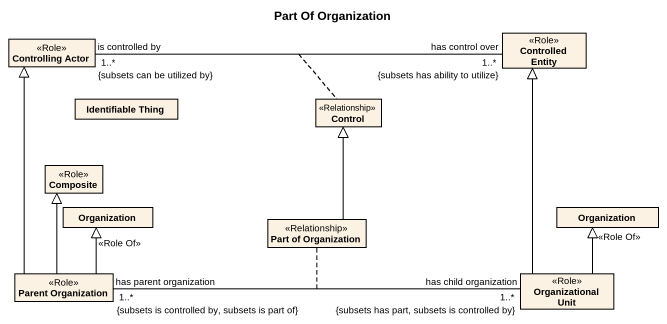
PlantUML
@startuml
title Part Of Organization
hide circle
hide empty members
class "Controlling Actor" as Controlling_Actor <<Role>>
class "Controlled Entity" as Controlled_Entity <<Role>>
class "Identifiable Thing" as Identifiable_Thing
class "Control" as Control_ <<Relationship>>
class Composite <<Role>>
class Organization
class "Part of Organization" as Part_of_Organization <<Relationship>>
class "Organization" as Organization_2
class "Parent Organization" as Parent_Organization <<Role>>
class "Organizational Unit" as Organizational_Unit <<Role>>
Controlling_Actor "is controlled by\n1..*\n{subsets can be utilized by}" -right- "has control over\n1..*\n{subsets has ability to utilize}" Controlled_Entity
(Controlling_Actor, Controlled_Entity) .. Control_
Part_of_Organization -up-|> Control_
Parent_Organization -up-|> Controlling_Actor
Parent_Organization -up-|> Composite
Parent_Organization -up-|> Organization : <<Role Of>>
Organizational_Unit -up-|> Controlled_Entity
Organizational_Unit -up-|> Organization_2 : <<Role Of>>
Organizational_Unit "{subsets has part, subsets is controlled by}\n1..*\nhas child organization" -left- "has parent organization\n1..*\n{subsets is controlled by, subsets is part of}" Parent_Organization
(Organizational_Unit, Parent_Organization) .. Part_of_Organization
@enduml
